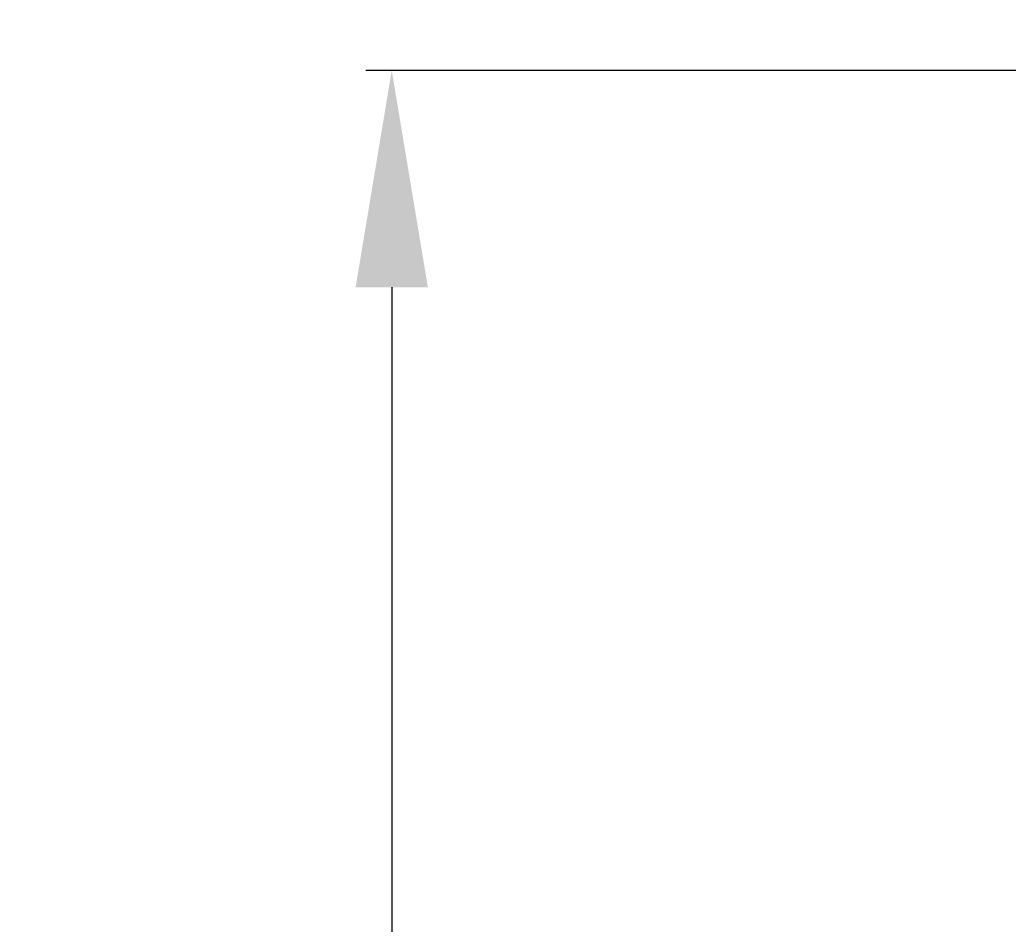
# Model space of a CAD drawing. Extents: x 17.3 to 58.6, y 21.7 to 91.7.
# Drawn here: x 17.32 to 24.16, y 67.75 to 74.01 of the extents above; entities that cross this region are included whole.
import ezdxf

# ---------------------------------------------------------------- set-up
doc = ezdxf.new("R2010")
doc.units = 0
doc.header["$MEASUREMENT"] = 0
doc.layers.get('0').update_dxf_attribs({"linetype": 'CONTINUOUS'})
doc.styles.get("Standard").update_dxf_attribs({"font": 'arial.ttf'})
doc.dimstyles.new('1', dxfattribs={"dimtxt": 1.5, "dimasz": 1.5, "dimexe": 0.18, "dimexo": 0, "dimgap": 0.5, "dimtad": 0, "dimtih": 1, "dimtoh": 1, "dimzin": 0, "dimdsep": 46, "dimtxsty": 'Standard', "dimcen": 0.09, "dimclrd": 7, "dimadec": 0, "dimazin": 0, "dimtfac": 1, "dimtofl": 0, "dimtmove": 2, "dimatfit": 3, "dimfxl": 1, "dimtolj": 1, "dimtzin": 0, "dimlwd": 15, "dimlwe": 15, "dimarcsym": 0})

# ---------------------------------------------------------------- blocks, each defined once
blk = doc.blocks.new('*D78')
at = {"color": 0, "linetype": 'Continuous', "lineweight": 15, "transparency": 16777216}
for p, q in [((25.9001, 73.66), (19.7132, 73.66)), ((25.9001, 25.4), (19.7132, 25.4))]:
    blk.add_line(p, q, dxfattribs=at)
at = {"color": 7, "linetype": 'Continuous', "lineweight": 15, "transparency": 16777216}
for p, q in [((19.8932, 72.16), (19.8932, 50.7959)), ((19.8932, 26.9), (19.8932, 48.2641))]:
    blk.add_line(p, q, dxfattribs=at)
at = {"color": 7, "linetype": 'Continuous', "transparency": 16777216}
for points in [[(19.6432, 72.16), (20.1432, 72.16), (19.8932, 73.66)], [(19.6432, 26.9), (20.1432, 26.9), (19.8932, 25.4)]]:
    blk.add_solid(points, dxfattribs=at)
at = {"color": 0, "linetype": 'Continuous', "transparency": 16777216, "insert": (19.8932, 49.53), "char_height": 1.5, "attachment_point": 5}
blk.add_mtext('\\A1;48.26', dxfattribs=at)
blk = doc.blocks.new('*D81')
at = {"color": 0, "linetype": 'Continuous', "lineweight": 15, "transparency": 16777216}
for p, q in [((31.5255, 79.0301), (25.7581, 79.0301)), ((25.9319, 73.66), (26.1181, 73.66))]:
    blk.add_line(p, q, dxfattribs=at)
at = {"color": 7, "linetype": 'Continuous', "lineweight": 15, "transparency": 16777216}
blk.add_line((25.9381, 75.16), (25.9381, 77.5301), dxfattribs=at)
at = {"color": 7, "linetype": 'Continuous', "transparency": 16777216}
for points in [[(25.6881, 77.5301), (26.1881, 77.5301), (25.9381, 79.0301)], [(25.6881, 75.16), (26.1881, 75.16), (25.9381, 73.66)]]:
    blk.add_solid(points, dxfattribs=at)
at = {"color": 0, "linetype": 'Continuous', "transparency": 16777216, "insert": (22.4426, 76.345), "char_height": 1.5, "attachment_point": 5}
blk.add_mtext('\\A1;5.37', dxfattribs=at)

msp = doc.modelspace()

# ---------------------------------------------------------------- dimensions: what is measured, and where the dimension line sits
at = {"linetype": 'Continuous'}
for base, p1, p2, picture, middle in [((25.938061, 79.030068), (25.931876, 73.66), (31.525464, 79.030068), '*D81', (22.442576, 76.345034)), ((19.893247, 73.66), (25.900126, 25.4), (25.900126, 73.66), '*D78', (19.893247, 49.53))]:
    dim = msp.add_linear_dim(base=base, p1=p1, p2=p2, angle=90, dimstyle='1', dxfattribs=at)
    dim.commit()
    dim.dimension.update_dxf_attribs({"geometry": picture, "text_midpoint": middle})

doc.saveas('drawing.dxf')
